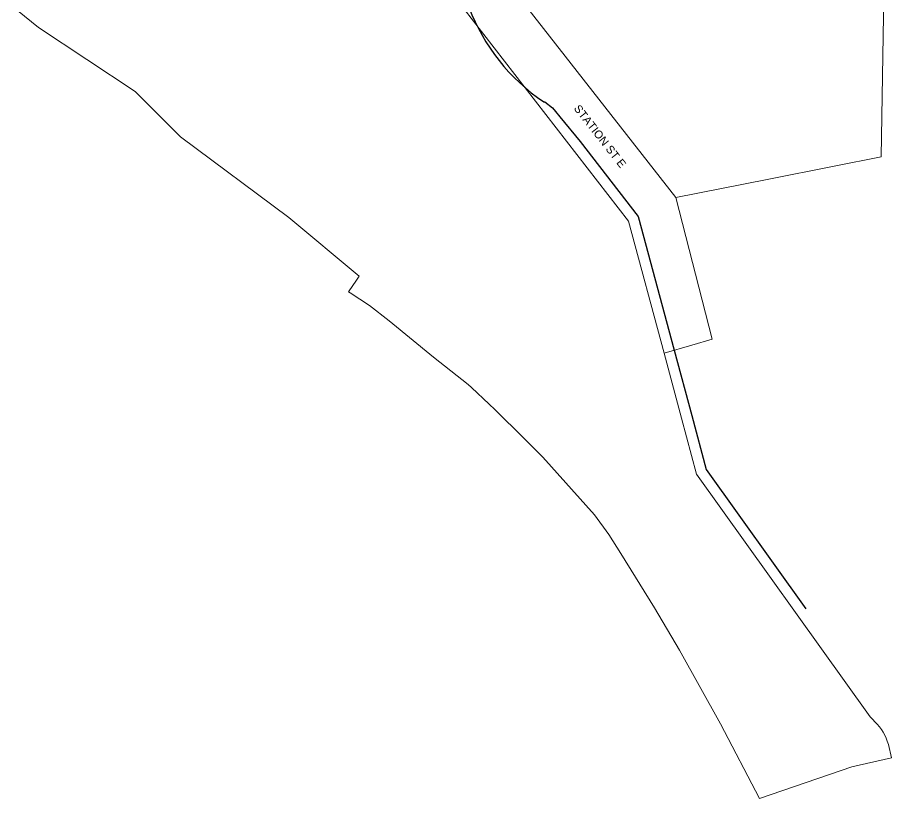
# Model space of a CAD drawing. Header units: metres. Extents: x 313711 to 315840, y 6256069 to 6257554.
# Drawn here: x 315312.4 to 315585.5, y 6256069 to 6256313 of the extents above; entities that cross this region are included whole.
import ezdxf

# ---------------------------------------------------------------- set-up
doc = ezdxf.new("R2010")
doc.units = ezdxf.units.M
for name, color, linetype, lineweight in [('Cadastre Land Parcels_SP_EXT', 9, 'Continuous', 5), ('Cadastre Road Names_SP_HV_LV_SL_EXT', 9, 'Continuous', 5), ('Cadastre Roads_SP_EXT', 9, 'Continuous', 5)]:
    doc.layers.add(name, color=color, linetype=linetype, lineweight=lineweight)
doc.layers.add('Mains_HV_EXT', color=7, linetype='Continuous')
doc.styles.get("Standard").update_dxf_attribs({"font": 'arial.ttf'})
doc.linetypes.add('Cable P UG', pattern='A,6,-0.5,["P",Standard,S=1.7,R=0,X=0.5,Y=-1],-2.9', length=9.4)

msp = doc.modelspace()

# ---------------------------------------------------------------- linework, layer by layer
at = {"layer": 'Cadastre Land Parcels_SP_EXT', "linetype": 'Continuous'}
msp.add_lwpolyline([(315546.64, 6256262.43), (315567.59, 6256266.57), (315582.25, 6256269.45), (315583.37, 6256338.81), (315583.42, 6256359.28), (315583.25, 6256381.09), (315505.61, 6256377.22), (315502.51, 6256377.06), (315459.94, 6256374.91), (315461.88, 6256346.26), (315463.23, 6256326.93), (315518.13, 6256256.8), (315546.64, 6256262.43)], close=True, dxfattribs=at)
msp.add_lwpolyline([(315312.39, 6256315.16), (315318.99, 6256309.91), (315349.16, 6256289.84), (315351.54, 6256287.46), (315363.33, 6256275.75), (315397.19, 6256250.52), (315419.12, 6256232.21), (315418.28, 6256230.98), (315415.82, 6256227.35), (315416.33, 6256227.03), (315422.34, 6256223), (315428.54, 6256218.28), (315442.37, 6256206.92), (315453.2, 6256198.37), (315454.22, 6256197.41), (315459.75, 6256192.18), (315461.5, 6256190.52), (315470.69, 6256181.46), (315476.57, 6256175.61), (315492.69, 6256157.66), (315497.11, 6256151.49), (315500.91, 6256145.53), (315511.39, 6256128.62), (315519.27, 6256115.35), (315532.02, 6256092.38), (315544.28, 6256069.03), (315573.05, 6256078.95), (315585.49, 6256081.74), (315584.5, 6256085.9), (315584.14, 6256086.92), (315583.78, 6256087.9), (315583.37, 6256088.82), (315582.86, 6256089.77), (315582.31, 6256090.64), (315581.7, 6256091.45), (315581.04, 6256092.23), (315580.32, 6256092.99), (315579.6, 6256093.75), (315578.85, 6256094.53), (315524.55, 6256170.4), (315519.88, 6256187.81), (315514.42, 6256208.19), (315503.29, 6256249.34), (315451.65, 6256316.06)], dxfattribs=at)
at = {"layer": 'Cadastre Roads_SP_EXT', "linetype": 'Continuous'}
msp.add_lwpolyline([(315451.65, 6256316.06), (315503.29, 6256249.34), (315514.42, 6256208.19), (315523.14, 6256210.69), (315523.14, 6256210.69), (315529.42, 6256212.49), (315518.13, 6256256.8), (315463.23, 6256326.93)], dxfattribs=at)
at = {"layer": 'Mains_HV_EXT', "linetype": 'Cable P UG'}
msp.add_lwpolyline([(315453.47, 6256316.07, 0.153864), (315476.8, 6256286.65), (315476.8, 6256286.65), (315477.19, 6256286.65), (315479.61, 6256284.83), (315479.61, 6256284.83), (315480.5, 6256283.68), (315481.8, 6256282), (315488.19, 6256274.24), (315488.19, 6256274.24), (315506.3, 6256250.84), (315517.61, 6256209.05), (315523.06, 6256188.66), (315523.06, 6256188.66), (315527.58, 6256171.83), (315558.75, 6256128.28)], format="xyb", dxfattribs=at)

# ---------------------------------------------------------------- texts
at = {"layer": 'Cadastre Road Names_SP_HV_LV_SL_EXT'}
msp.add_text('STATION ST E', height=2.5, rotation=308.1011, dxfattribs=at).set_placement((315486.07, 6256284.54))

doc.saveas('drawing.dxf')
